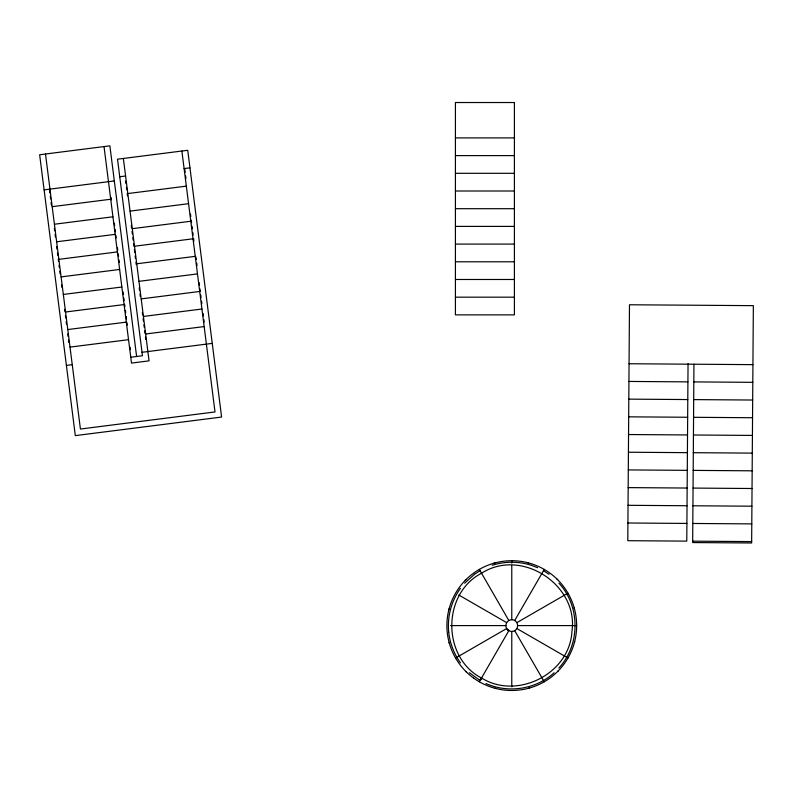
<?xml version="1.0" encoding="UTF-8"?>
<svg xmlns="http://www.w3.org/2000/svg" width="793" height="793" viewBox="0 0 793 793"><rect width="100%" height="100%" fill="white"/><g stroke="black" fill="none" stroke-linecap="round" stroke-linejoin="round"><path stroke-width="1.19" d="M688.046 363.65L686.778 541.123L627.788 540.697L629.483 304.77L753.35 305.652L751.645 542.987L692.666 542.561L693.944 364.215M448.868 609.648L449.096 608.796M574.439 642.38L574.677 641.527M479.329 681.782L508.819 630.703A5.898 5.898 0 0 0 517.67 625.588L576.65 625.588M514.716 620.483L544.216 569.404M460.455 588.337C451.376 600.886 447.123 616.746 448.719 632.16M558.847 668.053C580.407 645.076 580.426 606.169 558.896 583.162M465.263 580.337L465.887 579.713M464.629 583.192L474.462 574.33M557.648 671.473L558.272 670.848M554.158 672.742C536.078 689.286 508.263 693.647 485.96 683.507M474.541 574.271L480.102 570.663M455.579 658.031L506.668 628.542L508.224 630.385M516.877 622.644L567.966 593.154M494.128 563.149L494.981 562.921M492.195 565.28C504.834 561.226 518.672 561.226 531.32 565.28M528.564 688.265L529.417 688.037M481.549 677.975C478.794 679.849 480.756 681.613 481.668 678.154C441.78 657.466 441.988 593.709 481.51 573.25C521.645 547.358 579.078 585.363 571.902 631.892C569.394 674.219 516.639 700.13 481.638 678.025M119.743 176.75L125.591 176.006M184.105 168.582L189.953 167.838M44.111 189.864L114.331 180.943M127.822 193.561L186.335 186.137M52.189 206.676L110.703 199.241M130.052 211.116L188.565 203.692M54.42 224.231L112.933 216.796M132.272 228.671L190.796 221.237M56.65 241.786L115.163 234.351M134.503 246.226L193.026 238.792M58.87 259.341L117.394 251.906M136.733 263.782L195.247 256.347M61.101 276.896L119.614 269.461M138.963 281.337L197.477 273.902M63.331 294.451L121.844 287.016M141.194 298.892L199.707 291.457M65.561 312.006L124.075 304.571M143.424 316.447L201.937 309.012M67.792 329.561L126.305 322.127M145.654 334.002L204.168 326.567M70.022 347.106L128.535 339.682M142.026 352.3L212.246 343.379M66.394 365.404L72.252 364.661M130.766 357.237L142.462 355.75L117.513 159.195L187.733 150.283L221.604 417.049L75.315 435.625L39.65 154.754L109.87 145.833L136.614 356.493M455.42 137.913L514.409 137.913M455.42 155.616L514.409 155.616M455.42 173.31L514.409 173.31M455.42 191.004L514.409 191.004M455.42 208.698L514.409 208.698M455.42 226.392L514.409 226.392M455.42 244.085L514.409 244.085M455.42 261.789L514.409 261.789M455.42 279.483L514.409 279.483M455.42 297.177L514.409 297.177M450.573 625.588L505.875 625.588M629.057 363.749L752.924 364.641M628.938 381.443L687.918 381.869M693.816 381.909L752.795 382.335M628.809 399.137L687.789 399.563M693.687 399.603L752.676 400.029M628.68 416.84L687.66 417.257M693.558 417.306L752.547 417.723M628.552 434.534L687.531 434.951M693.439 435L752.418 435.416M628.423 452.228L687.412 452.654M693.31 452.694L752.289 453.12M628.294 469.922L687.283 470.348M693.181 470.388L752.16 470.814M628.175 487.616L687.154 488.042M693.052 488.082L752.032 488.508M628.046 505.31L687.025 505.736M692.923 505.775L751.913 506.202M627.917 523.003L686.897 523.43M692.795 523.469L751.784 523.895M692.676 541.163L751.655 541.589M527.712 562.693L528.564 562.921M494.981 688.265L495.833 688.493M531.409 565.31L537.595 567.689M458.77 594.988L506.668 622.644M516.877 628.542L567.966 658.031M543.502 570.692L549.063 574.31M479.973 680.434L469.327 672.692M507.599 629.761L508.819 630.703A5.898 5.898 0 0 1 508.819 620.483L479.329 569.404M557.023 579.088L557.648 579.713M465.887 671.473L466.522 672.097M460.465 662.859C454.022 653.868 449.948 643.262 448.719 632.269M514.716 630.703L544.216 681.782M574.211 607.944L574.439 608.796M449.096 642.38L449.324 643.242M184.71 168.641L185.175 172.329M185.641 176.006L185.958 178.465M190.479 214.06L190.786 216.519M191.252 220.196L191.569 222.655M192.035 226.342L192.342 228.79M192.818 232.478L193.125 234.936M193.591 238.614L193.908 241.072M195.93 257.031L196.248 259.48M196.714 263.167L197.021 265.625M199.202 282.804L199.519 285.262M199.985 288.949L200.292 291.398M200.768 295.085L201.075 297.544M201.541 301.221L201.858 303.679M203.097 313.503L203.414 315.951M203.88 319.638L204.188 322.087M181.875 151.027L215.002 411.944L80.42 429.033L45.498 154.011M123.361 158.451L149.064 360.855L131.509 363.085L104.022 146.576M125.651 181.131L125.958 183.589M126.424 187.267L126.741 189.725M127.207 193.403L127.514 195.861M131.261 225.321L131.569 227.779M132.034 231.457L132.352 233.915M132.818 237.603L133.125 240.051M133.591 243.738L133.908 246.197M134.374 249.874L134.691 252.333M135.157 256.01L135.464 258.468M135.93 262.156L136.247 264.604M139.211 287.928L139.518 290.387M139.984 294.064L140.302 296.523M142.324 312.482L142.631 314.94M143.107 318.617L143.414 321.076M143.88 324.763L144.197 327.212M144.663 330.899L144.97 333.347M145.446 337.035L145.753 339.493M111.07 197.437L111.377 199.895M114.341 223.22L114.658 225.668M115.124 229.355L115.431 231.804M115.897 235.491L116.214 237.95M117.463 247.763L117.77 250.221M118.236 253.909L118.553 256.357M119.019 260.045L119.327 262.503M123.074 291.963L123.381 294.411M123.847 298.099L124.164 300.557M124.63 304.234L124.937 306.693M125.403 310.37L125.72 312.829M126.186 316.516L126.503 318.964M126.969 322.652L127.276 325.11M130.082 347.205L130.399 349.654M49.513 190.28L49.82 192.739M50.296 196.416L50.603 198.874M51.069 202.562L51.386 205.01M54.34 228.334L54.658 230.793M55.123 234.48L55.431 236.929M56.68 246.752L56.997 249.21M57.463 252.888L57.77 255.346M58.236 259.024L58.553 261.482M59.019 265.169L59.336 267.618M59.802 271.305L60.109 273.763M61.517 284.806L61.824 287.264M64.63 309.359L64.947 311.818M65.413 315.495L65.72 317.953M66.186 321.631L66.503 324.089M67.752 333.912L68.059 336.371M68.525 340.048L68.842 342.507M511.772 560.71L511.772 563.169M511.772 565.627L511.772 619.69M511.772 631.486L511.772 686.788M508.819 620.483A5.898 5.898 0 0 1 517.67 625.588M514.409 102.525L455.42 102.525L455.42 314.871L514.409 314.871L514.409 102.525M473.629 678.084A64.887 64.887 0 0 0 576.303 632.378A64.887 64.887 0 0 0 485.385 566.321A64.887 64.887 0 0 0 473.629 678.084"/></g></svg>
